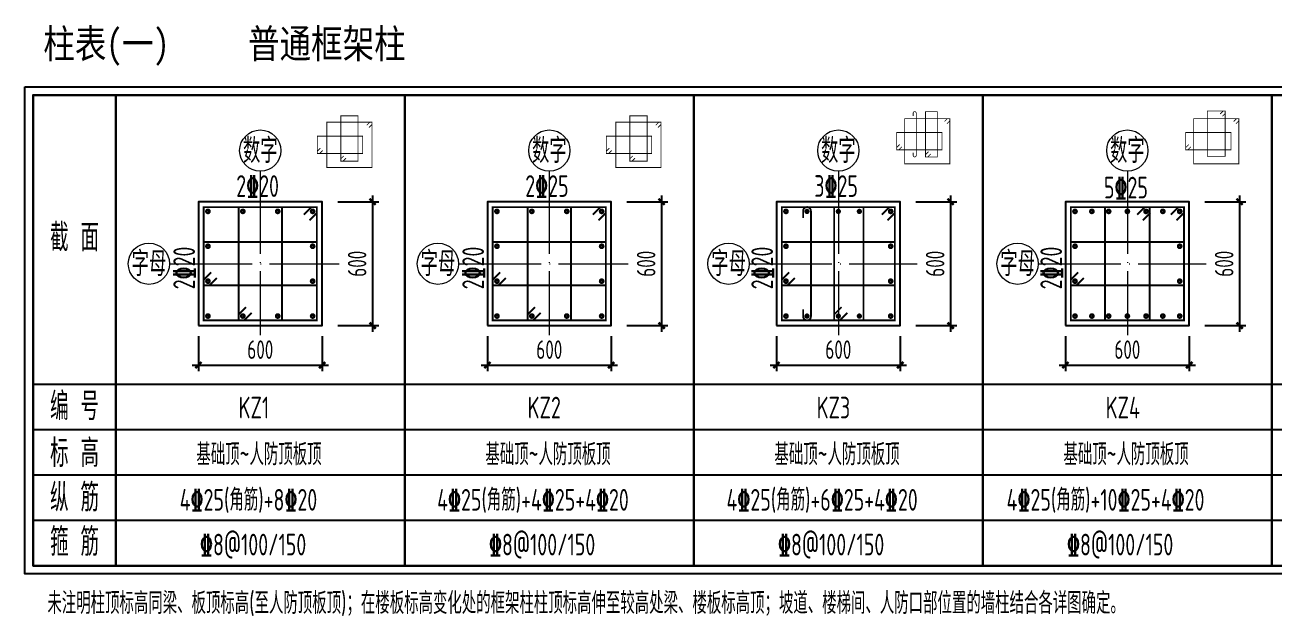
# Model space of a CAD drawing. Extents: x -502255 to 1362592, y -400300 to 332622.
# Drawn here: x 393246 to 423475, y -14236 to 82 of the extents above; entities that cross this region are included whole.
import ezdxf
from ezdxf.enums import TextEntityAlignment as Align

# ---------------------------------------------------------------- set-up
doc = ezdxf.new("R2010")
doc.units = 0
doc.header["$LTSCALE"] = 1000
doc.header["$MEASUREMENT"] = 0
doc.linetypes.add('DOTE', pattern=[2.42, 2, -0.2, 0.02, -0.2])
doc.layers.add('AXIS_DE_NUM', color=7, linetype='Continuous', lineweight=13)
for name, color, linetype in [('COLU_DE', 7, 'Continuous'), ('COLU_DE_REIN', 1, 'Continuous'), ('DIM', 3, 'Continuous'), ('DOTE', 26, 'DOTE'), ('PUB_TEXT', 7, 'Continuous'), ('TAB', 7, 'Continuous'), ('TAB_TEXE', 7, 'Continuous'), ('TEXT', 53, 'Continuous')]:
    doc.layers.add(name, color=color, linetype=linetype)
doc.styles.add('TSSD_Axis', font='complex.shx', dxfattribs={"width": 0.7, "bigfont": 'hztxt.shx'})
doc.styles.add('TSSD_Dimension', font='tssdeng.shx', dxfattribs={"width": 0.7, "bigfont": 'Tssdchn.shx'})
doc.styles.add('TSSD_Label', font='tssdeng2.shx', dxfattribs={"width": 0.7, "bigfont": 'tssdchn.shx'})
doc.styles.add('TYDG_01', font='', dxfattribs={"width": 0.8})
doc.styles.get('TYDG_01').set_extended_font_data('SimSun')
doc.dimstyles.new('TSSD_30_150', dxfattribs={"dimtxt": 450, "dimasz": 150, "dimexe": 150, "dimexo": 375, "dimgap": 150, "dimtad": 1, "dimdec": 0, "dimlfac": 0.2, "dimzin": 0, "dimdsep": 46, "dimtxsty": 'TSSD_Dimension', "dimblk": 'ARCHTICK', "dimblk1": 'ARCHTICK', "dimblk2": 'ARCHTICK', "dimcen": 0, "dimdle": 150, "dimclrt": 7, "dimadec": 0, "dimazin": 0, "dimtfac": 1, "dimtdec": 0, "dimtix": 1, "dimtmove": 2, "dimatfit": 3, "dimfxl": 1, "dimtolj": 1, "dimtzin": 0, "dimarcsym": 0})

# ---------------------------------------------------------------- blocks, each defined once
blk = doc.blocks.new('ts_axno')
at = {"color": 0, "linetype": 'ByBlock', "lineweight": -2}
blk.add_circle((0, 0), 0.5, dxfattribs=at)
at = {"color": 0, "linetype": 'ByBlock', "lineweight": -2, "style": 'TSSD_Axis', "width": 0.7}
blk.add_attdef('A', text='', height=0.6, dxfattribs=at).set_placement((0, 0), align=Align.MIDDLE_CENTER)
blk = doc.blocks.new('_ArchTick')
at = {"color": 0, "linetype": 'ByBlock', "const_width": 0.4}
blk.add_lwpolyline([(-0.5, -0.5), (0.5, 0.5)], dxfattribs=at)
blk = doc.blocks.new('*D1599')
at = {"layer": 'Defpoints', "color": 0, "transparency": 16777216}
for p in [(400446, -4202), (400446, -7202), (401666, -7202)]:
    blk.add_point(p, dxfattribs=at)
at = {"layer": 'DIM', "color": 0, "lineweight": -2, "transparency": 16777216}
for p, q in [((400821, -4202), (401816, -4202)), ((401666, -4052), (401666, -7352)), ((400821, -7202), (401816, -7202))]:
    blk.add_line(p, q, dxfattribs=at)
at = {"layer": 'DIM', "color": 0, "lineweight": -2, "transparency": 16777216, "xscale": 150, "yscale": 150, "zscale": 150}
for p, rotation in [((401666, -4202), 90), ((401666, -7202), 270)]:
    blk.add_blockref('_ArchTick', p, dxfattribs=dict(at, rotation=rotation))
at = {"layer": 'DIM', "color": 7, "transparency": 16777216, "insert": (401291, -5702), "char_height": 450, "attachment_point": 5, "rotation": 90, "style": 'TSSD_Dimension'}
blk.add_mtext('\\A1;600', dxfattribs=at)
blk = doc.blocks.new('*D1600')
at = {"layer": 'Defpoints', "color": 0, "transparency": 16777216}
for p in [(397446, -7085), (400446, -7085), (400446, -8158)]:
    blk.add_point(p, dxfattribs=at)
at = {"layer": 'DIM', "color": 0, "lineweight": -2, "transparency": 16777216}
for p, q in [((397446, -7460), (397446, -8308)), ((400446, -7460), (400446, -8308)), ((397296, -8158), (400596, -8158))]:
    blk.add_line(p, q, dxfattribs=at)
at = {"layer": 'DIM', "color": 0, "lineweight": -2, "transparency": 16777216, "xscale": 150, "yscale": 150, "zscale": 150, "rotation": 180}
blk.add_blockref('_ArchTick', (397446, -8158), dxfattribs=at)
at = {"layer": 'DIM', "color": 0, "lineweight": -2, "transparency": 16777216, "xscale": 150, "yscale": 150, "zscale": 150}
blk.add_blockref('_ArchTick', (400446, -8158), dxfattribs=at)
at = {"layer": 'DIM', "color": 7, "transparency": 16777216, "insert": (398946, -7783), "char_height": 450, "attachment_point": 5, "style": 'TSSD_Dimension'}
blk.add_mtext('\\A1;600', dxfattribs=at)
blk = doc.blocks.new('*D1601')
at = {"layer": 'Defpoints', "color": 0, "transparency": 16777216}
for p in [(414446, -4202), (414446, -7202), (415666, -7202)]:
    blk.add_point(p, dxfattribs=at)
at = {"layer": 'DIM', "color": 0, "lineweight": -2, "transparency": 16777216}
for p, q in [((414821, -4202), (415816, -4202)), ((415666, -4052), (415666, -7352)), ((414821, -7202), (415816, -7202))]:
    blk.add_line(p, q, dxfattribs=at)
at = {"layer": 'DIM', "color": 0, "lineweight": -2, "transparency": 16777216, "xscale": 150, "yscale": 150, "zscale": 150}
for p, rotation in [((415666, -4202), 90), ((415666, -7202), 270)]:
    blk.add_blockref('_ArchTick', p, dxfattribs=dict(at, rotation=rotation))
at = {"layer": 'DIM', "color": 7, "transparency": 16777216, "insert": (415291, -5702), "char_height": 450, "attachment_point": 5, "rotation": 90, "style": 'TSSD_Dimension'}
blk.add_mtext('\\A1;600', dxfattribs=at)
blk = doc.blocks.new('*D1602')
at = {"layer": 'Defpoints', "color": 0, "transparency": 16777216}
for p in [(411446, -7085), (414446, -7085), (414446, -8158)]:
    blk.add_point(p, dxfattribs=at)
at = {"layer": 'DIM', "color": 0, "lineweight": -2, "transparency": 16777216}
for p, q in [((411446, -7460), (411446, -8308)), ((414446, -7460), (414446, -8308)), ((411296, -8158), (414596, -8158))]:
    blk.add_line(p, q, dxfattribs=at)
at = {"layer": 'DIM', "color": 0, "lineweight": -2, "transparency": 16777216, "xscale": 150, "yscale": 150, "zscale": 150, "rotation": 180}
blk.add_blockref('_ArchTick', (411446, -8158), dxfattribs=at)
at = {"layer": 'DIM', "color": 0, "lineweight": -2, "transparency": 16777216, "xscale": 150, "yscale": 150, "zscale": 150}
blk.add_blockref('_ArchTick', (414446, -8158), dxfattribs=at)
at = {"layer": 'DIM', "color": 7, "transparency": 16777216, "insert": (412946, -7783), "char_height": 450, "attachment_point": 5, "style": 'TSSD_Dimension'}
blk.add_mtext('\\A1;600', dxfattribs=at)
blk = doc.blocks.new('*D1603')
at = {"layer": 'Defpoints', "color": 0, "transparency": 16777216}
for p in [(407446, -4202), (407446, -7202), (408666, -7202)]:
    blk.add_point(p, dxfattribs=at)
at = {"layer": 'DIM', "color": 0, "lineweight": -2, "transparency": 16777216}
for p, q in [((407821, -4202), (408816, -4202)), ((408666, -4052), (408666, -7352)), ((407821, -7202), (408816, -7202))]:
    blk.add_line(p, q, dxfattribs=at)
at = {"layer": 'DIM', "color": 0, "lineweight": -2, "transparency": 16777216, "xscale": 150, "yscale": 150, "zscale": 150}
for p, rotation in [((408666, -4202), 90), ((408666, -7202), 270)]:
    blk.add_blockref('_ArchTick', p, dxfattribs=dict(at, rotation=rotation))
at = {"layer": 'DIM', "color": 7, "transparency": 16777216, "insert": (408291, -5702), "char_height": 450, "attachment_point": 5, "rotation": 90, "style": 'TSSD_Dimension'}
blk.add_mtext('\\A1;600', dxfattribs=at)
blk = doc.blocks.new('*D1604')
at = {"layer": 'Defpoints', "color": 0, "transparency": 16777216}
for p in [(404446, -7085), (407446, -7085), (407446, -8158)]:
    blk.add_point(p, dxfattribs=at)
at = {"layer": 'DIM', "color": 0, "lineweight": -2, "transparency": 16777216}
for p, q in [((404446, -7460), (404446, -8308)), ((407446, -7460), (407446, -8308)), ((404296, -8158), (407596, -8158))]:
    blk.add_line(p, q, dxfattribs=at)
at = {"layer": 'DIM', "color": 0, "lineweight": -2, "transparency": 16777216, "xscale": 150, "yscale": 150, "zscale": 150, "rotation": 180}
blk.add_blockref('_ArchTick', (404446, -8158), dxfattribs=at)
at = {"layer": 'DIM', "color": 0, "lineweight": -2, "transparency": 16777216, "xscale": 150, "yscale": 150, "zscale": 150}
blk.add_blockref('_ArchTick', (407446, -8158), dxfattribs=at)
at = {"layer": 'DIM', "color": 7, "transparency": 16777216, "insert": (405946, -7783), "char_height": 450, "attachment_point": 5, "style": 'TSSD_Dimension'}
blk.add_mtext('\\A1;600', dxfattribs=at)
blk = doc.blocks.new('*D1605')
at = {"layer": 'Defpoints', "color": 0, "transparency": 16777216}
for p in [(421446, -4202), (421446, -7202), (422666, -7202)]:
    blk.add_point(p, dxfattribs=at)
at = {"layer": 'DIM', "color": 0, "lineweight": -2, "transparency": 16777216}
for p, q in [((421821, -4202), (422816, -4202)), ((422666, -4052), (422666, -7352)), ((421821, -7202), (422816, -7202))]:
    blk.add_line(p, q, dxfattribs=at)
at = {"layer": 'DIM', "color": 0, "lineweight": -2, "transparency": 16777216, "xscale": 150, "yscale": 150, "zscale": 150}
for p, rotation in [((422666, -4202), 90), ((422666, -7202), 270)]:
    blk.add_blockref('_ArchTick', p, dxfattribs=dict(at, rotation=rotation))
at = {"layer": 'DIM', "color": 7, "transparency": 16777216, "insert": (422291, -5702), "char_height": 450, "attachment_point": 5, "rotation": 90, "style": 'TSSD_Dimension'}
blk.add_mtext('\\A1;600', dxfattribs=at)
blk = doc.blocks.new('*D1606')
at = {"layer": 'Defpoints', "color": 0, "transparency": 16777216}
for p in [(418446, -7085), (421446, -7085), (421446, -8158)]:
    blk.add_point(p, dxfattribs=at)
at = {"layer": 'DIM', "color": 0, "lineweight": -2, "transparency": 16777216}
for p, q in [((418446, -7460), (418446, -8308)), ((421446, -7460), (421446, -8308)), ((418296, -8158), (421596, -8158))]:
    blk.add_line(p, q, dxfattribs=at)
at = {"layer": 'DIM', "color": 0, "lineweight": -2, "transparency": 16777216, "xscale": 150, "yscale": 150, "zscale": 150, "rotation": 180}
blk.add_blockref('_ArchTick', (418446, -8158), dxfattribs=at)
at = {"layer": 'DIM', "color": 0, "lineweight": -2, "transparency": 16777216, "xscale": 150, "yscale": 150, "zscale": 150}
blk.add_blockref('_ArchTick', (421446, -8158), dxfattribs=at)
at = {"layer": 'DIM', "color": 7, "transparency": 16777216, "insert": (419946, -7783), "char_height": 450, "attachment_point": 5, "style": 'TSSD_Dimension'}
blk.add_mtext('\\A1;600', dxfattribs=at)

msp = doc.modelspace()

# ---------------------------------------------------------------- linework, layer by layer
at = {"layer": 'COLU_DE'}
for points in [[(397445.9, -7201.7), (400445.9, -7201.7), (400445.9, -4201.7), (397445.9, -4201.7)], [(404445.9, -7201.7), (407445.9, -7201.7), (407445.9, -4201.7), (404445.9, -4201.7)], [(411445.9, -7201.7), (414445.9, -7201.7), (414445.9, -4201.7), (411445.9, -4201.7)], [(418445.9, -7201.7), (421445.9, -7201.7), (421445.9, -4201.7), (418445.9, -4201.7)]]:
    msp.add_lwpolyline(points, close=True, dxfattribs=at)
at = {"layer": 'COLU_DE_REIN'}
for points, const_width in [([(400894.5, -2121), (401314, -2121), (401314, -3217), (400894.5, -3217)], 20), ([(407894.5, -2121), (408314, -2121), (408314, -3217), (407894.5, -3217)], 20), ([(400556.3, -3370.5), (401652.3, -3370.5), (401652.3, -2274.5), (400556.3, -2274.5)], 20), ([(407556.3, -3370.5), (408652.3, -3370.5), (408652.3, -2274.5), (407556.3, -2274.5)], 20), ([(414550.7, -3281.4), (415646.7, -3281.4), (415646.7, -2185.4), (414550.7, -2185.4)], 18), ([(421550.7, -3281.4), (422646.7, -3281.4), (422646.7, -2185.4), (421550.7, -2185.4)], 18), ([(400327.1, -2612.7), (401423.1, -2612.7), (401423.1, -3032.4), (400327.1, -3032.4)], 20), ([(407327.1, -2612.7), (408423.1, -2612.7), (408423.1, -3032.4), (407327.1, -3032.4)], 20), ([(397575.9, -7071.7), (400315.9, -7071.7), (400315.9, -4331.7), (397575.9, -4331.7)], 45), ([(404575.9, -7071.7), (407315.9, -7071.7), (407315.9, -4331.7), (404575.9, -4331.7)], 45), ([(411575.9, -7071.7), (414315.9, -7071.7), (414315.9, -4331.7), (411575.9, -4331.7)], 45), ([(418575.9, -7071.7), (421315.9, -7071.7), (421315.9, -4331.7), (418575.9, -4331.7)], 45)]:
    msp.add_lwpolyline(points, close=True, dxfattribs=dict(at, const_width=const_width))
for points, const_width in [([(414758.1, -3009.1), (414758.1, -3078.2, 1), (414833, -3078.2), (414833, -2055.5, 1), (414758.1, -2055.5), (414758.1, -2124.6)], 18), ([(412094.4, -6807.3), (412094.4, -6980.1, 1), (412281.6, -6980.1), (412281.6, -4423.2, 1), (412094.4, -4423.2), (412094.4, -4596)], 45)]:
    msp.add_lwpolyline(points, format="xyb", dxfattribs=dict(at, const_width=const_width))
for points, const_width in [([(415057.9, -2018.9), (415057.9, -3114.9), (415343.1, -3114.9), (415343.1, -2018.9), (415057.9, -2018.9), (415057.9, -2038.6)], 18), ([(421882.2, -3099.8), (421882.2, -2003.8), (422315.2, -2003.8), (422315.2, -3099.8), (421882.2, -3099.8), (421882.2, -3080.2)], 18), ([(422265.8, -2003.8), (422193.8, -2075.8)], 18), ([(422249, -2130.9), (422321, -2058.9)], 18), ([(401597.6, -2274.5), (401525.6, -2346.5)], 20), ([(401580.7, -2401.7), (401652.7, -2329.7)], 20), ([(408597.6, -2274.5), (408525.6, -2346.5)], 20), ([(408580.7, -2401.7), (408652.7, -2329.7)], 20), ([(415592, -2185.4), (415520, -2257.4)], 18), ([(415575.2, -2312.5), (415647.2, -2240.5)], 18), ([(422592, -2185.4), (422520, -2257.4)], 18), ([(422575.2, -2312.5), (422647.2, -2240.5)], 18), ([(414929.8, -2523.4), (414358.5, -2523.4), (414358.5, -2943.1), (415454.5, -2943.1), (415454.5, -2553.1), (415454.5, -2523.4), (414929.8, -2523.4)], 18), ([(421929.8, -2523.4), (421358.5, -2523.4), (421358.5, -2943.1), (422454.5, -2943.1), (422454.5, -2553.1), (422454.5, -2523.4), (421929.8, -2523.4)], 18), ([(400398.6, -2905.2), (400326.6, -2977.2)], 20), ([(400381.8, -3032.4), (400453.8, -2960.4)], 20), ([(407398.6, -2905.2), (407326.6, -2977.2)], 20), ([(407381.8, -3032.4), (407453.8, -2960.4)], 20), ([(414430, -2815.9), (414358, -2887.9)], 18), ([(414413.2, -2943.1), (414485.2, -2871.1)], 18), ([(415129.5, -2987.7), (415057.5, -3059.7)], 18), ([(421430, -2815.9), (421358, -2887.9)], 18), ([(421413.2, -2943.1), (421485.2, -2871.1)], 18), ([(400966, -3089.9), (400894, -3161.9)], 20), ([(400949.2, -3217), (401021.2, -3145)], 20), ([(407966, -3089.9), (407894, -3161.9)], 20), ([(407949.2, -3217), (408021.2, -3145)], 20), ([(415112.6, -3114.9), (415184.6, -3042.9)], 18), ([(398420.9, -7071.7), (398420.9, -4331.7)], 45), ([(399469.8, -7071.7), (399469.8, -4331.7)], 45), ([(400179.1, -4331.7), (399999.2, -4511.6)], 45), ([(400137, -4649.5), (400317, -4469.6)], 45), ([(405420.9, -7071.7), (405420.9, -4331.7)], 45), ([(406469.8, -7071.7), (406469.8, -4331.7)], 45), ([(407179.1, -4331.7), (406999.2, -4511.6)], 45), ([(407137, -4649.5), (407317, -4469.6)], 45), ([(412844, -7071.7), (412844, -4331.7)], 45), ([(413556.9, -7071.7), (413556.9, -4331.7)], 45), ([(414179.1, -4331.7), (413999.2, -4511.6)], 45), ([(414137, -4649.5), (414317, -4469.6)], 45), ([(419404.7, -7071.7), (419404.7, -4331.7)], 45), ([(420363.6, -4331.7), (420183.7, -4511.6)], 45), ([(420321.6, -4649.5), (420501.5, -4469.6)], 45), ([(420487.1, -7071.7), (420487.1, -4331.7)], 45), ([(421179.1, -4331.7), (420999.2, -4511.6)], 45), ([(421137, -4649.5), (421317, -4469.6)], 45), ([(400315.9, -5176.7), (400315.9, -5176.7), (397575.9, -5176.7), (397575.9, -5176.7)], 45), ([(407315.9, -5176.7), (407315.9, -5176.7), (404575.9, -5176.7), (404575.9, -5176.7)], 45), ([(414315.9, -5176.7), (414315.9, -5176.7), (411575.9, -5176.7), (411575.9, -5176.7)], 45), ([(421315.9, -5176.7), (421315.9, -5176.7), (418575.9, -5176.7), (418575.9, -5176.7)], 45), ([(397754.8, -5908.1), (397574.8, -6088.1)], 45), ([(397712.7, -6226), (397892.6, -6046)], 45), ([(404754.8, -5908.1), (404574.8, -6088.1)], 45), ([(404712.7, -6226), (404892.6, -6046)], 45), ([(411754.8, -5908.1), (411574.8, -6088.1)], 45), ([(411712.7, -6226), (411892.6, -6046)], 45), ([(418754.8, -5908.1), (418574.8, -6088.1)], 45), ([(418712.7, -6226), (418892.6, -6046)], 45), ([(400315.9, -6226), (400315.9, -6226), (397575.9, -6226), (397575.9, -6226)], 45), ([(407315.9, -6226), (407315.9, -6226), (404575.9, -6226), (404575.9, -6226)], 45), ([(414315.9, -6226), (414315.9, -6226), (411575.9, -6226), (411575.9, -6226)], 45), ([(421315.9, -6226), (421315.9, -6226), (418575.9, -6226), (418575.9, -6226)], 45), ([(398599.8, -6753.8), (398419.8, -6933.8)], 45), ([(398557.7, -7071.7), (398737.6, -6891.7)], 45), ([(405599.8, -6753.8), (405419.8, -6933.8)], 45), ([(405557.7, -7071.7), (405737.6, -6891.7)], 45), ([(413022.8, -6753.8), (412842.8, -6933.8)], 45), ([(412980.7, -7071.7), (413160.7, -6891.7)], 45)]:
    msp.add_lwpolyline(points, dxfattribs=dict(at, const_width=const_width))
for points, const_width in [([(397646.2, -4433.8, 1), (397709.5, -4433.8, 1)], 75), ([(398491.2, -4433.8, 1), (398554.5, -4433.8, 1)], 75), ([(399336.2, -4433.8, 1), (399399.5, -4433.8, 1)], 75), ([(400245.6, -4433.8, -1), (400182.3, -4433.8, -1)], 75), ([(404646.2, -4433.8, 1), (404709.5, -4433.8, 1)], 75), ([(405491.2, -4433.8, 1), (405554.5, -4433.8, 1)], 75), ([(406336.2, -4433.8, 1), (406399.5, -4433.8, 1)], 75), ([(407245.6, -4433.8, -1), (407182.3, -4433.8, -1)], 75), ([(411646.2, -4433.8, 1), (411709.5, -4433.8, 1)], 75), ([(412155.2, -4433.8, 1), (412218.6, -4433.8, 1)], 63.4), ([(412914.2, -4433.8, 1), (412977.6, -4433.8, 1)], 63.4), ([(413423.2, -4433.8, 1), (413486.6, -4433.8, 1)], 63.4), ([(414245.6, -4433.8, -1), (414182.3, -4433.8, -1)], 75), ([(418646.2, -4433.8, 1), (418709.5, -4433.8, 1)], 75), ([(419055.6, -4433.8, 1), (419119, -4433.8, 1)], 75), ([(419525, -4433.8, -1), (419461.6, -4433.8, -1)], 75), ([(419914.2, -4433.8, 1), (419977.6, -4433.8, 1)], 75), ([(420366.8, -4433.8, 1), (420430.2, -4433.8, 1)], 75), ([(420836.2, -4433.8, -1), (420772.8, -4433.8, -1)], 75), ([(421245.6, -4433.8, -1), (421182.3, -4433.8, -1)], 75), ([(397646.2, -5278.8, 1), (397709.5, -5278.8, 1)], 75), ([(400245.6, -5278.8, -1), (400182.3, -5278.8, -1)], 75), ([(404646.2, -5278.8, 1), (404709.5, -5278.8, 1)], 75), ([(407245.6, -5278.8, -1), (407182.3, -5278.8, -1)], 75), ([(411646.2, -5278.8, 1), (411709.5, -5278.8, 1)], 75), ([(414245.6, -5278.8, -1), (414182.3, -5278.8, -1)], 75), ([(418646.2, -5278.8, 1), (418709.5, -5278.8, 1)], 75), ([(421245.6, -5278.8, -1), (421182.3, -5278.8, -1)], 75), ([(397646.2, -6123.8, 1), (397709.5, -6123.8, 1)], 75), ([(400245.6, -6123.8, -1), (400182.3, -6123.8, -1)], 75), ([(404646.2, -6123.8, 1), (404709.5, -6123.8, 1)], 75), ([(407245.6, -6123.8, -1), (407182.3, -6123.8, -1)], 75), ([(411646.2, -6123.8, 1), (411709.5, -6123.8, 1)], 75), ([(414245.6, -6123.8, -1), (414182.3, -6123.8, -1)], 75), ([(418646.2, -6123.8, 1), (418709.5, -6123.8, 1)], 75), ([(421245.6, -6123.8, -1), (421182.3, -6123.8, -1)], 75), ([(397646.2, -6969.5, -1), (397709.5, -6969.5, -1)], 75), ([(398491.2, -6969.5, -1), (398554.5, -6969.5, -1)], 75), ([(399336.2, -6969.5, -1), (399399.5, -6969.5, -1)], 75), ([(400245.6, -6969.5, 1), (400182.3, -6969.5, 1)], 75), ([(404646.2, -6969.5, -1), (404709.5, -6969.5, -1)], 75), ([(405491.2, -6969.5, -1), (405554.5, -6969.5, -1)], 75), ([(406336.2, -6969.5, -1), (406399.5, -6969.5, -1)], 75), ([(407245.6, -6969.5, 1), (407182.3, -6969.5, 1)], 75), ([(411646.2, -6969.5, -1), (411709.5, -6969.5, -1)], 75), ([(412155.2, -6969.5, -1), (412218.6, -6969.5, -1)], 63.4), ([(412914.2, -6969.5, -1), (412977.6, -6969.5, -1)], 63.4), ([(413423.2, -6969.5, -1), (413486.6, -6969.5, -1)], 63.4), ([(414245.6, -6969.5, 1), (414182.3, -6969.5, 1)], 75), ([(418646.2, -6969.5, -1), (418709.5, -6969.5, -1)], 75), ([(419055.6, -6969.5, -1), (419119, -6969.5, -1)], 75), ([(419525, -6969.5, 1), (419461.6, -6969.5, 1)], 75), ([(419914.2, -6969.5, -1), (419977.6, -6969.5, -1)], 75), ([(420366.8, -6969.5, -1), (420430.2, -6969.5, -1)], 75), ([(420836.2, -6969.5, 1), (420772.8, -6969.5, 1)], 75), ([(421245.6, -6969.5, 1), (421182.3, -6969.5, 1)], 75)]:
    msp.add_lwpolyline(points, format="xyb", close=True, dxfattribs=dict(at, const_width=const_width))
at = {"layer": 'DOTE', "linetype": 'DOTE', "lineweight": 9}
for p, q in [((398945.9, -3462.5), (398945.9, -7431.1)), ((405945.9, -3462.5), (405945.9, -7431.1)), ((412945.9, -3462.5), (412945.9, -7431.1)), ((419945.9, -3462.5), (419945.9, -7431.1)), ((396748.1, -5701.7), (400854.1, -5701.7)), ((403748.1, -5701.7), (407854.1, -5701.7)), ((410787, -5701.7), (414854.1, -5701.7)), ((417787, -5701.7), (421854.1, -5701.7))]:
    msp.add_line(p, q, dxfattribs=at)
at = {"layer": 'TAB'}
for p, q in [((393445.9, -8617.6), (507445.9, -8617.6)), ((393445.9, -9717.6), (507445.9, -9717.6)), ((393445.9, -10817.6), (507445.9, -10817.6)), ((393445.9, -11917.6), (507445.9, -11917.6)), ((393445.9, -13017.6), (507445.9, -13017.6))]:
    msp.add_line(p, q, dxfattribs=at)
for points in [[(393245.9, -1417.6), (507645.9, -1417.6), (507645.9, -13217.6), (393245.9, -13217.6)], [(393445.9, -1617.6), (395445.9, -1617.6), (395445.9, -13017.6), (393445.9, -13017.6)], [(395445.9, -1617.6), (402445.9, -1617.6), (402445.9, -13017.6), (395445.9, -13017.6)], [(402445.9, -1617.6), (409445.9, -1617.6), (409445.9, -13017.6), (402445.9, -13017.6)], [(409445.9, -1617.6), (416445.9, -1617.6), (416445.9, -13017.6), (409445.9, -13017.6)], [(416445.9, -1617.6), (423445.9, -1617.6), (423445.9, -13017.6), (416445.9, -13017.6)], [(423445.9, -1617.6), (430445.9, -1617.6), (430445.9, -13017.6), (423445.9, -13017.6)], [(393445.9, -13017.6), (395445.9, -13017.6), (395445.9, -13017.6), (393445.9, -13017.6)], [(395445.9, -13017.6), (402445.9, -13017.6), (402445.9, -13017.6), (395445.9, -13017.6)], [(402445.9, -13017.6), (409445.9, -13017.6), (409445.9, -13017.6), (402445.9, -13017.6)], [(409445.9, -13017.6), (416445.9, -13017.6), (416445.9, -13017.6), (409445.9, -13017.6)], [(416445.9, -13017.6), (423445.9, -13017.6), (423445.9, -13017.6), (416445.9, -13017.6)], [(423445.9, -13017.6), (507445.9, -13017.6), (507445.9, -13017.6), (423445.9, -13017.6)]]:
    msp.add_lwpolyline(points, close=True, dxfattribs=at)
at = {"layer": 'TAB', "const_width": 50}
for points in [[(393445.9, -1617.6), (507445.9, -1617.6), (507445.9, -13017.6), (393445.9, -13017.6)], [(393445.9, -13017.6), (507445.9, -13017.6), (507445.9, -1617.6), (393445.9, -1617.6)], [(393445.9, -13017.6), (507445.9, -13017.6), (507445.9, -13017.6), (393445.9, -13017.6)]]:
    msp.add_lwpolyline(points, close=True, dxfattribs=at)

# ---------------------------------------------------------------- block references
at = {"layer": 'AXIS_DE_NUM'}
ref = msp.add_blockref('ts_axno', (398945.9, -2962.5), dxfattribs=dict(at, xscale=1000, yscale=1000, zscale=1000))
ref.add_attrib('1', '数字', dxfattribs={"height": 600, "style": 'TSSD_Axis', "width": 0.7}).set_placement((398945.9, -2962.5), align=Align.MIDDLE_CENTER)
ref = msp.add_blockref('ts_axno', (405945.9, -2962.5), dxfattribs=dict(at, xscale=1000, yscale=1000, zscale=1000))
ref.add_attrib('1', '数字', dxfattribs={"height": 600, "style": 'TSSD_Axis', "width": 0.7}).set_placement((405945.9, -2962.5), align=Align.MIDDLE_CENTER)
ref = msp.add_blockref('ts_axno', (412945.9, -2962.5), dxfattribs=dict(at, xscale=1000, yscale=1000, zscale=1000))
ref.add_attrib('1', '数字', dxfattribs={"height": 600, "style": 'TSSD_Axis', "width": 0.7}).set_placement((412945.9, -2962.5), align=Align.MIDDLE_CENTER)
ref = msp.add_blockref('ts_axno', (419945.9, -2962.5), dxfattribs=dict(at, xscale=1000, yscale=1000, zscale=1000))
ref.add_attrib('1', '数字', dxfattribs={"height": 600, "style": 'TSSD_Axis', "width": 0.7}).set_placement((419945.9, -2962.5), align=Align.MIDDLE_CENTER)
ref = msp.add_blockref('ts_axno', (396248.1, -5701.7), dxfattribs=dict(at, xscale=1000, yscale=1000, zscale=1000))
ref.add_attrib('A', '字母', dxfattribs={"height": 600, "style": 'TSSD_Axis', "width": 0.7}).set_placement((396248.1, -5701.7), align=Align.MIDDLE_CENTER)
ref = msp.add_blockref('ts_axno', (403248.1, -5701.7), dxfattribs=dict(at, xscale=1000, yscale=1000, zscale=1000))
ref.add_attrib('A', '字母', dxfattribs={"height": 600, "style": 'TSSD_Axis', "width": 0.7}).set_placement((403248.1, -5701.7), align=Align.MIDDLE_CENTER)
ref = msp.add_blockref('ts_axno', (410287, -5701.7), dxfattribs=dict(at, xscale=1000, yscale=1000, zscale=1000))
ref.add_attrib('A', '字母', dxfattribs={"height": 600, "style": 'TSSD_Axis', "width": 0.7}).set_placement((410287, -5701.7), align=Align.MIDDLE_CENTER)
ref = msp.add_blockref('ts_axno', (417287, -5701.7), dxfattribs=dict(at, xscale=1000, yscale=1000, zscale=1000))
ref.add_attrib('A', '字母', dxfattribs={"height": 600, "style": 'TSSD_Axis', "width": 0.7}).set_placement((417287, -5701.7), align=Align.MIDDLE_CENTER)

# ---------------------------------------------------------------- texts
at = {"layer": 'PUB_TEXT', "linetype": 'Continuous', "style": 'TYDG_01', "width": 0.8}
msp.add_text('柱表(一)     普通框架柱', height=700, dxfattribs=at).set_placement((398078, -722.3), align=Align.CENTER)
at = {"layer": 'TAB_TEXE', "style": 'TSSD_Label', "width": 0.7}
for s, p in [('2\x8420', (398363.6, -4082.3)), ('2\x8425', (405363.6, -4082.3)), ('3\x8425', (412363.6, -4082.3)), ('5\x8425', (419379, -4119.7)), ('KZ1', (398419.9, -9448.7)), ('KZ2', (405419.9, -9448.7)), ('KZ3', (412419.9, -9448.7)), ('KZ4', (419419.9, -9448.7)), ('基础顶~人防顶板顶', (397397.3, -10582.7)), ('基础顶~人防顶板顶', (404397.3, -10582.7)), ('基础顶~人防顶板顶', (411397.3, -10582.7)), ('基础顶~人防顶板顶', (418397.3, -10582.7)), ('4\x8425(角筋)+8\x8420', (396993.6, -11682.7)), ('4\x8425(角筋)+4\x8425+4\x8420', (403229.1, -11682.7)), ('4\x8425(角筋)+6\x8425+4\x8420', (410237, -11682.7)), ('4\x8425(角筋)+10\x8425+4\x8420', (417020.2, -11682.7)), ('\x848@100/150', (397484.2, -12767.5)), ('\x848@100/150', (404484.2, -12767.5)), ('\x848@100/150', (411484.2, -12767.5)), ('\x848@100/150', (418484.2, -12767.5)), ('未注明柱顶标高同梁、板顶标高(至人防顶板顶)；在楼板标高变化处的框架柱柱顶标高伸至较高处梁、楼板标高顶；坡道、楼梯间、人防口部位置的墙柱结合各详图确定。', (393788.9, -14184.3))]:
    msp.add_text(s, height=525, dxfattribs=at).set_placement(p)
for p in [(397364, -6322.1), (404364, -6322.1), (411364, -6322.1), (418364, -6322.1)]:
    msp.add_text('2\x8420', height=525, rotation=90, dxfattribs=at).set_placement(p)
at = {"layer": 'TEXT', "style": 'TSSD_Label', "width": 0.7}
for s, p in [('截 面', (394445.9, -5066.5)), ('编 号', (394445.9, -9155.1)), ('标 高', (394445.9, -10290.2)), ('纵 筋', (394445.9, -11365)), ('箍 筋', (394445.9, -12440.8))]:
    msp.add_text(s, height=675, dxfattribs=at).set_placement(p, align=Align.MIDDLE_CENTER)

# ---------------------------------------------------------------- dimensions: what is measured, and where the dimension line sits
at = {"layer": 'DIM'}
for base, p1, p2, picture, middle in [((401665.5, -7201.7), (400445.9, -4201.7), (400445.9, -7201.7), '*D1599', (401290.5, -5701.7)), ((408665.5, -7201.7), (407445.9, -4201.7), (407445.9, -7201.7), '*D1603', (408290.5, -5701.7)), ((415665.5, -7201.7), (414445.9, -4201.7), (414445.9, -7201.7), '*D1601', (415290.5, -5701.7)), ((422665.5, -7201.7), (421445.9, -4201.7), (421445.9, -7201.7), '*D1605', (422290.5, -5701.7))]:
    dim = msp.add_linear_dim(base=base, p1=p1, p2=p2, angle=90, dimstyle='TSSD_30_150', dxfattribs=at)
    dim.commit()
    dim.dimension.update_dxf_attribs({"geometry": picture, "text_midpoint": middle})
for base, p1, p2, picture, middle in [((400445.9, -8158), (397445.9, -7084.8), (400445.9, -7084.8), '*D1600', (398945.9, -7783)), ((407445.9, -8158), (404445.9, -7084.8), (407445.9, -7084.8), '*D1604', (405945.9, -7783)), ((414445.9, -8158), (411445.9, -7084.8), (414445.9, -7084.8), '*D1602', (412945.9, -7783)), ((421445.9, -8158), (418445.9, -7084.8), (421445.9, -7084.8), '*D1606', (419945.9, -7783))]:
    dim = msp.add_linear_dim(base=base, p1=p1, p2=p2, dimstyle='TSSD_30_150', dxfattribs=at)
    dim.commit()
    dim.dimension.update_dxf_attribs({"geometry": picture, "text_midpoint": middle})

doc.saveas('drawing.dxf')
